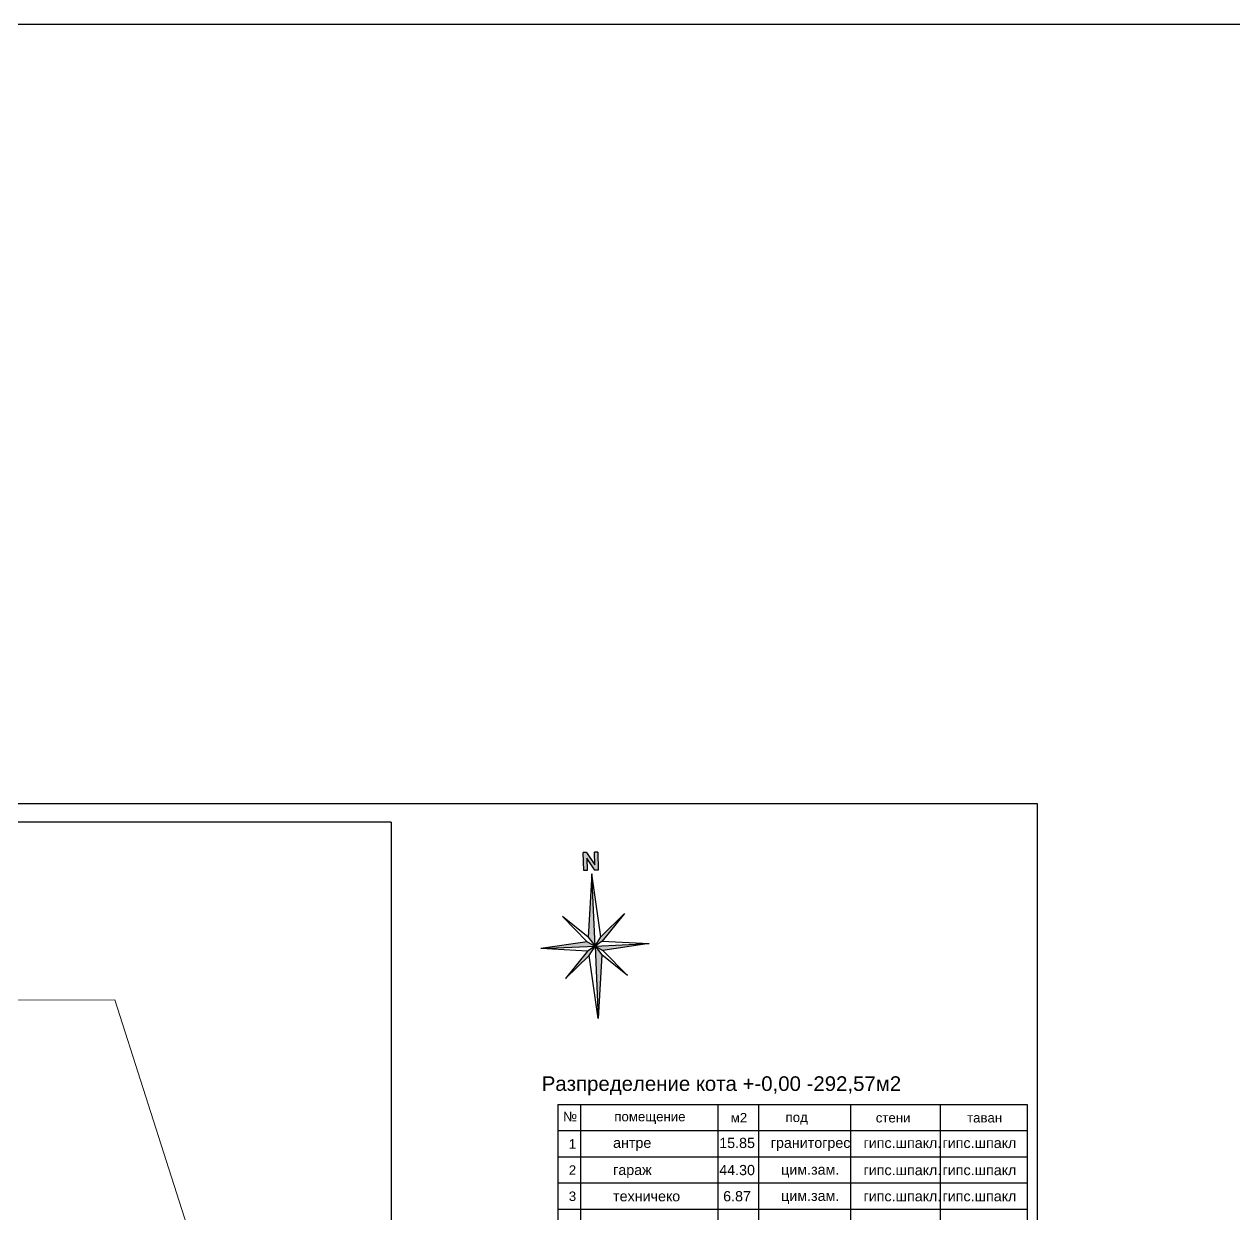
# Model space of a CAD drawing. Header units: centimetres. Extents: x 5906 to 32017, y -966 to 7982.
# Drawn here: x 17304 to 18961, y 5908 to 7537 of the extents above; entities that cross this region are included whole.
import ezdxf

# ---------------------------------------------------------------- set-up
doc = ezdxf.new("R2010")
doc.units = ezdxf.units.CM
doc.header["$MEASUREMENT"] = 0
doc.layers.add('ARCH', color=7, linetype='Continuous')
doc.layers.add('ИМОТНИ_ГРАНИЦИ_Pen_No__21', color=7, linetype='Continuous', lineweight=13)
doc.styles.add('GENERATED_STYLE_1', font='arial.ttf')

msp = doc.modelspace()

# ---------------------------------------------------------------- hatches: boundary and pattern name
at = {"layer": 'ARCH', "linetype": 'ByBlock'}
for points in [[(18085.589, 6385.598), (18074.688, 6402.693), (18070.104, 6402.693), (18070.104, 6377.918), (18074.688, 6377.918), (18074.688, 6394.889), (18085.589, 6377.918), (18090.172, 6377.918), (18090.172, 6402.693), (18085.589, 6402.693)], [(18077, 6286.536), (18086.229, 6274.558), (18081.691, 6373.555)], [(18086.229, 6274.558), (18096.205, 6281.464), (18126.728, 6318.949), (18094.324, 6287.33)], [(18086.229, 6274.558), (18075.54, 6280.517), (18011.982, 6271.155)], [(18086.229, 6274.558), (18076.13, 6267.647), (18045.731, 6230.168), (18078.135, 6261.787)], [(18086.229, 6274.558), (18096.795, 6268.595), (18160.477, 6277.963)], [(18086.229, 6274.558), (18090.768, 6175.562), (18095.459, 6262.582)]]:
    msp.add_hatch(color=256, dxfattribs=at).paths.add_polyline_path(points)

# ---------------------------------------------------------------- linework, layer by layer
msp.add_lwpolyline([(13027.15, 7536.77), (32016.754, 7536.77), (32016.754, 2653.713), (13027.15, 2653.713)], close=True)
for p, q in [((18692.401, 6469.139), (14489.202, 6469.139)), ((18692.401, 3469.139), (18692.401, 6469.139)), ((17807.058, 6444.139), (14539.202, 6444.139)), ((17807.058, 6444.139), (17807.058, 3494.512)), ((18074.686, 6402.808), (18070.104, 6402.693)), ((18070.725, 6377.925), (18070.104, 6402.693)), ((18074.686, 6402.808), (18086.012, 6385.991)), ((18090.166, 6403.195), (18085.584, 6403.081)), ((18086.012, 6385.991), (18085.584, 6403.081)), ((18090.166, 6403.195), (18090.786, 6378.428)), ((18086.204, 6378.313), (18074.882, 6395.006)), ((18074.882, 6395.006), (18075.307, 6378.04)), ((18075.307, 6378.04), (18070.725, 6377.925)), ((18081.691, 6373.555), (18077, 6286.536)), ((18086.229, 6274.558), (18081.691, 6373.555)), ((18094.324, 6287.33), (18081.691, 6373.555)), ((18090.786, 6378.428), (18086.204, 6378.313)), ((18077, 6286.536), (18041.839, 6315.058)), ((18041.839, 6315.058), (18075.54, 6280.517)), ((18094.324, 6287.33), (18126.728, 6318.949)), ((18126.728, 6318.949), (18096.205, 6281.464)), ((18075.54, 6280.517), (18011.982, 6271.155)), ((18075.54, 6280.517), (18086.229, 6274.559)), ((18077, 6286.536), (18086.229, 6274.559)), ((18086.229, 6274.558), (18094.324, 6287.33)), ((18096.205, 6281.464), (18086.229, 6274.558)), ((18096.205, 6281.464), (18160.477, 6277.963)), ((18011.982, 6271.154), (18086.229, 6274.558)), ((18076.13, 6267.647), (18011.982, 6271.154)), ((18076.13, 6267.647), (18045.731, 6230.168)), ((18086.229, 6274.558), (18076.13, 6267.647)), ((18078.135, 6261.787), (18086.229, 6274.558)), ((18086.229, 6274.558), (18160.477, 6277.963)), ((18086.229, 6274.559), (18096.795, 6268.595)), ((18086.229, 6274.559), (18095.459, 6262.582)), ((18086.229, 6274.558), (18090.768, 6175.562)), ((18095.459, 6262.582), (18090.768, 6175.562)), ((18130.62, 6234.06), (18095.459, 6262.582)), ((18160.477, 6277.963), (18096.795, 6268.595)), ((18096.795, 6268.595), (18130.62, 6234.06)), ((18078.135, 6261.787), (18045.731, 6230.168)), ((18090.768, 6175.562), (18078.135, 6261.787)), ((18035.4, 6057.818), (18677.929, 6057.818)), ((18035.4, 6057.818), (18035.4, 5555.95)), ((18066.166, 6057.818), (18066.166, 5555.95)), ((18254.36, 6057.818), (18254.36, 5555.95)), ((18310.719, 5555.95), (18310.719, 6057.818)), ((18436.219, 6057.818), (18436.219, 5555.95)), ((18558.929, 6057.818), (18558.929, 5555.95)), ((18677.929, 6057.818), (18677.929, 5555.95)), ((18035.4, 6021.97), (18677.929, 6021.97)), ((18035.4, 5986.122), (18677.929, 5986.122)), ((18035.4, 5950.275), (18677.929, 5950.275)), ((18035.4, 5914.427), (18677.929, 5914.427))]:
    msp.add_line(p, q, dxfattribs=at)
at = {"layer": 'ИМОТНИ_ГРАНИЦИ_Pen_No__21', "color": 7, "linetype": 'Continuous', "lineweight": 13, "flags": 128}
msp.add_lwpolyline([(14539.202, 4366.234), (14737.259, 4319.622), (16281.66, 3956.152), (17418.031, 3688.71), (17738.977, 5229.689), (17428.537, 6201.002), (17066.045, 6200.317), (16525.965, 6203.067), (15985.645, 6205.829), (15870.309, 6211.743), (15551.053, 6228.114), (15260.155, 6243.03), (15000.616, 6256.339), (14642.708, 6258.378), (14539.202, 6258.92)], dxfattribs=at)

# ---------------------------------------------------------------- texts
at = {"layer": 'ARCH', "linetype": 'ByBlock', "attachment_point": 4, "style": 'GENERATED_STYLE_1'}
for s, insert, char_height in [('\\A1;{\\pql;\\fArial|b0|i0|c0|p0;\\W1.000000;Разпределение кота +-0,00 -\\fArial|b0|i0|c0|p0;\\W1.000000;292,57\\fArial|b0|i0|c0|p0;\\W1.000000;м2 }', (18013.262, 6083.214), 20), ('\\A1;{\\pql;\\fArial|b0|i0|c0|p0;\\W1.000000;№}', (18042.363, 6041.245), 12.96), ('\\A1;{\\pql;\\fArial|b0|i0|c0|p0;\\W1.000000;помещение}', (18112.682, 6039.217), 12.96), ('\\A1;{\\pql;\\fArial|b0|i0|c0|p0;\\W1.000000;м2}', (18272.125, 6039.536), 12.96), ('\\A1;{\\pql;\\fArial|b0|i0|c0|p0;\\W1.000000;под}', (18347.228, 6038.23), 12.96), ('\\A1;{\\pql;\\fArial|b0|i0|c0|p0;\\W1.000000;стени}', (18470.789, 6039.432), 12.96), ('\\A1;{\\pql;\\fArial|b0|i0|c0|p0;\\W1.000000;таван}', (18595.853, 6039.432), 12.96), ('\\A1;{\\pql;\\fArial|b0|i0|c0|p0;\\W1.000000;1}', (18050.339, 6003.688), 12.96), ('\\A1;{\\pql;\\fArial|b0|i0|c0|p0;\\W1.000000;антре}', (18111.008, 6003.114), 14), ('\\A1;{\\pql;\\fArial|b0|i0|c0|p0;\\W1.000000;15.85}', (18256.405, 6004.904), 14), ('\\A1;{\\pql;\\fArial|b0|i0|c0|p0;\\W1.000000;гранитогрес}', (18326.949, 6003.114), 14), ('\\A1;{\\pql;\\fArial|b0|i0|c0|p0;\\W1.000000;гипс.шпакл.}', (18454.045, 6004.909), 14), ('\\A1;{\\pql;\\fArial|b0|i0|c0|p0;\\W1.000000;гипс.шпакл}', (18562.273, 6004.909), 14), ('\\A1;{\\pql;\\fArial|b0|i0|c0|p0;\\W1.000000;2}', (18050.339, 5967.84), 12.96), ('\\A1;{\\pql;\\fArial|b0|i0|c0|p0;\\W1.000000;гараж}', (18111.008, 5965.992), 14), ('\\A1;{\\pql;\\fArial|b0|i0|c0|p0;\\W1.000000;44.30}', (18256.405, 5967.778), 14), ('\\A1;{\\pql;\\fArial|b0|i0|c0|p0;\\W1.000000;цим.зам.}', (18341.188, 5966.489), 14), ('\\A1;{\\pql;\\fArial|b0|i0|c0|p0;\\W1.000000;гипс.шпакл.}', (18454.045, 5967.787), 14), ('\\A1;{\\pql;\\fArial|b0|i0|c0|p0;\\W1.000000;гипс.шпакл}', (18562.273, 5967.787), 14), ('\\A1;{\\pql;\\fArial|b0|i0|c0|p0;\\W1.000000;3}', (18050.339, 5931.88), 12.96), ('\\A1;{\\pql;\\fArial|b0|i0|c0|p0;\\W1.000000;техничеко}', (18111.008, 5931.94), 14), ('\\A1;{\\pql;\\fArial|b0|i0|c0|p0;\\W1.000000;6.87}', (18261.744, 5931.935), 14), ('\\A1;{\\pql;\\fArial|b0|i0|c0|p0;\\W1.000000;цим.зам.}', (18341.188, 5930.641), 14), ('\\A1;{\\pql;\\fArial|b0|i0|c0|p0;\\W1.000000;гипс.шпакл.}', (18454.045, 5931.94), 14), ('\\A1;{\\pql;\\fArial|b0|i0|c0|p0;\\W1.000000;гипс.шпакл}', (18562.273, 5931.94), 14)]:
    msp.add_mtext(s, dxfattribs=dict(at, insert=insert, char_height=char_height))

doc.saveas('drawing.dxf')
